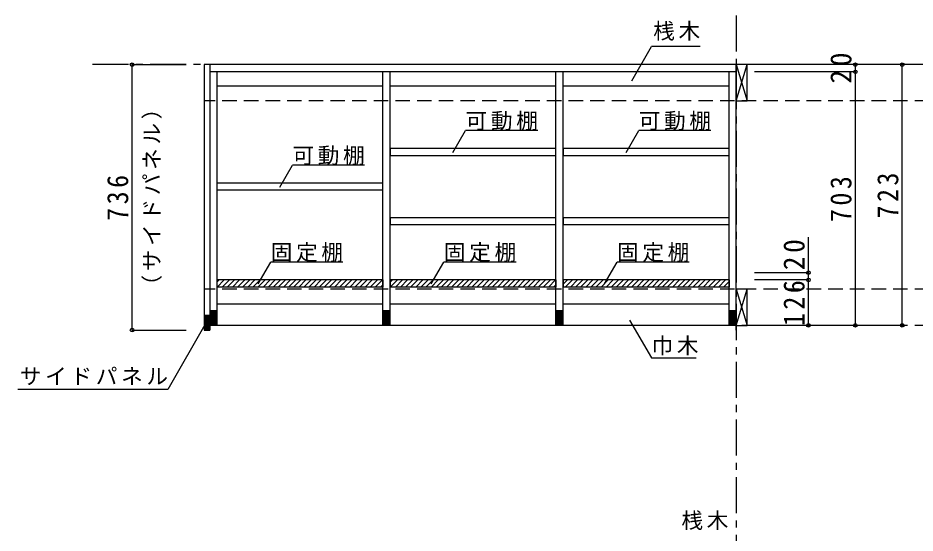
# Model space of a CAD drawing. Units: millimetres at full size, sheet at 1:20; details may follow other scales. Extents: x -3922 to 3878, y -2932 to 2722.
# Drawn here: x -2540 to -53, y -123 to 1306 of the extents above; entities that cross this region are included whole.
import ezdxf

# ---------------------------------------------------------------- set-up
doc = ezdxf.new("R2010")
doc.units = ezdxf.units.MM
doc.header["$LTSCALE"] = 20
doc.header["$PDMODE"] = 32
doc.header["$PDSIZE"] = 10
doc.linetypes.add('CHAIN1', pattern=[8, 5, -1, 1, -1])
doc.linetypes.add('DASHED2', pattern=[3, 2, -1])
for name, color, linetype in [('0-2_本体', 2, 'Continuous'), ('0-3_固定棚', 3, 'Continuous'), ('0-4_可動棚', 3, 'Continuous'), ('0-5', 4, 'Continuous'), ('0-7_桟木・巾木', 2, 'Continuous'), ('0-8_引き出し', 3, 'Continuous'), ('0-A_文字', 7, 'Continuous'), ('0-B_寸法', 7, 'Continuous'), ('0-C_ハッチ', 4, 'Continuous')]:
    doc.layers.add(name, color=color, linetype=linetype)
doc.styles.add('ＭＳ ゴシック', font='')
doc.styles.get('ＭＳ ゴシック').set_extended_font_data('MS Gothic')

# ---------------------------------------------------------------- blocks, each defined once
blk = doc.blocks.new('R40')
at = {"layer": '0-5', "color": 3}
for p, q in [((10, 18.67), (-10, 18.67)), ((-10, 16), (10, 16)), ((-10, 13.33), (10, 13.33)), ((-10, 10.67), (10, 10.67)), ((-10, 8), (10, 8)), ((-10, 5.33), (10, 5.33)), ((-10, 2.67), (10, 2.67)), ((-10, 0), (10, 0)), ((-10, -2.67), (10, -2.67)), ((-10, -5.33), (10, -5.33)), ((-10, -8), (10, -8)), ((-10, -10.67), (10, -10.67)), ((-10, -13.33), (10, -13.33)), ((-10, -16), (10, -16)), ((-10, -18.67), (10, -18.67))]:
    blk.add_line(p, q, dxfattribs=at)
blk = doc.blocks.new('R40-2')
at = {"layer": '0-5', "color": 3}
for p, q in [((7.5, 18.67), (-7.5, 18.67)), ((-7.5, 16), (7.5, 16)), ((-7.5, 13.33), (7.5, 13.33)), ((-7.5, 10.67), (7.5, 10.67)), ((-7.5, 8), (7.5, 8)), ((-7.5, 5.33), (7.5, 5.33)), ((-7.5, 2.67), (7.5, 2.67)), ((-7.5, 0), (7.5, 0)), ((-7.5, -2.67), (7.5, -2.67)), ((-7.5, -5.33), (7.5, -5.33)), ((-7.5, -8), (7.5, -8)), ((-7.5, -10.67), (7.5, -10.67)), ((-7.5, -13.33), (7.5, -13.33)), ((-7.5, -16), (7.5, -16)), ((-7.5, -18.67), (7.5, -18.67))]:
    blk.add_line(p, q, dxfattribs=at)

msp = doc.modelspace()

# ---------------------------------------------------------------- linework, layer by layer
at = {"layer": '0-2_本体', "color": 3}
for p, q in [((-2023.06, 1176.05), (-2023.06, 440.05)), ((-548.06, 1176.05), (-2023.06, 1176.05)), ((-2008.06, 1176.05), (-2008.06, 440.05)), ((-548.06, 440.05), (-548.06, 1176.05)), ((-548.06, 1156.05), (-2008.06, 1156.05)), ((-1988.06, 1156.05), (-1988.06, 453.05)), ((-1528.06, 453.05), (-1528.06, 1156.05)), ((-1508.06, 453.05), (-1508.06, 1156.05)), ((-1048.06, 453.05), (-1048.06, 1156.05)), ((-1028.06, 453.05), (-1028.06, 1156.05)), ((-568.06, 453.05), (-568.06, 1156.05)), ((-548.06, 453.05), (-2008.06, 453.05)), ((-2023.06, 440.05), (-2008.06, 440.05))]:
    msp.add_line(p, q, dxfattribs=at)
at = {"layer": '0-3_固定棚'}
for p, q in [((-1988.06, 579.05), (-1988.06, 559.05)), ((-1528.06, 579.05), (-1988.06, 579.05)), ((-1528.06, 579.05), (-1528.06, 559.05)), ((-1508.06, 579.05), (-1508.06, 559.05)), ((-1048.06, 579.05), (-1508.06, 579.05)), ((-1048.06, 579.05), (-1048.06, 559.05)), ((-1028.06, 579.05), (-1028.06, 559.05)), ((-568.06, 579.05), (-1028.06, 579.05)), ((-568.06, 579.05), (-568.06, 559.05)), ((-1528.06, 559.05), (-1988.06, 559.05)), ((-1048.06, 559.05), (-1508.06, 559.05)), ((-568.06, 559.05), (-1028.06, 559.05))]:
    msp.add_line(p, q, dxfattribs=at)
at = {"layer": '0-4_可動棚'}
for p, q in [((-1507.06, 923.55), (-1507.06, 943.55)), ((-1049.06, 943.55), (-1507.06, 943.55)), ((-1049.06, 923.55), (-1507.06, 923.55)), ((-1049.06, 943.55), (-1049.06, 923.55)), ((-1027.06, 923.55), (-1027.06, 943.55)), ((-569.06, 943.55), (-1027.06, 943.55)), ((-569.06, 923.55), (-1027.06, 923.55)), ((-569.06, 943.55), (-569.06, 923.55)), ((-1987.06, 827.55), (-1987.06, 847.55)), ((-1529.06, 847.55), (-1987.06, 847.55)), ((-1529.06, 847.55), (-1529.06, 827.55)), ((-1529.06, 827.55), (-1987.06, 827.55)), ((-1507.06, 731.55), (-1507.06, 751.55)), ((-1049.06, 751.55), (-1507.06, 751.55)), ((-1049.06, 751.55), (-1049.06, 731.55)), ((-1027.06, 731.55), (-1027.06, 751.55)), ((-569.06, 751.55), (-1027.06, 751.55)), ((-569.06, 751.55), (-569.06, 731.55)), ((-1049.06, 731.55), (-1507.06, 731.55)), ((-569.06, 731.55), (-1027.06, 731.55))]:
    msp.add_line(p, q, dxfattribs=at)
at = {"layer": '0-7_桟木・巾木', "color": 7}
for p, q in [((-1528.06, 1116.05), (-1988.06, 1116.05)), ((-1048.06, 1116.05), (-1508.06, 1116.05)), ((-568.06, 1116.05), (-1028.06, 1116.05)), ((-1988.06, 513.05), (-1528.06, 513.05)), ((-1508.06, 513.05), (-1048.06, 513.05)), ((-1028.06, 513.05), (-568.06, 513.05))]:
    msp.add_line(p, q, dxfattribs=at)
at = {"layer": '0-8_引き出し', "color": 7}
for p, q in [((-548.06, 1176.05), (-518.06, 1076.05)), ((-548.06, 1076.05), (-518.06, 1176.05)), ((-548.06, 553.05), (-518.06, 453.05)), ((-548.06, 453.05), (-518.06, 553.05))]:
    msp.add_line(p, q, dxfattribs=at)
at = {"layer": '0-8_引き出し'}
msp.add_line((-548.06, 453.05), (-518.06, 453.05), dxfattribs=at)
msp.add_lwpolyline([(-518.06, 1076.05), (-518.06, 1176.05), (-548.06, 1176.05), (-548.06, 1076.05)], close=True, dxfattribs=at)
msp.add_lwpolyline([(-518.06, 453.05), (-518.06, 553.05), (-548.06, 553.05)], dxfattribs=at)
at = {"layer": '0-A_文字', "linetype": 'CHAIN1'}
for p, q in [((-548.06, 1952.35), (-548.06, -2040.71)), ((2566.94, 1176.05), (-2353.06, 1176.05))]:
    msp.add_line(p, q, dxfattribs=at)
at = {"layer": '0-A_文字'}
for p, q in [((-1333.58, 932.49), (-1298.56, 993.14)), ((-1098.56, 993.14), (-1298.56, 993.14)), ((-853.58, 932.49), (-818.56, 993.14)), ((-618.56, 993.14), (-818.56, 993.14)), ((-1813.58, 836.49), (-1778.56, 897.14)), ((-1578.56, 897.14), (-1778.56, 897.14)), ((-1873.79, 567.99), (-1838.77, 628.64)), ((-1638.77, 628.64), (-1838.77, 628.64)), ((-1393.79, 567.99), (-1358.77, 628.64)), ((-1158.77, 628.64), (-1358.77, 628.64)), ((-913.79, 567.99), (-878.77, 628.64)), ((-678.77, 628.64), (-878.77, 628.64)), ((-2017.37, 460.78), (-2124.45, 275.31)), ((-843.79, 467.81), (-783.07, 362.63)), ((-783.07, 362.63), (-659.31, 362.63)), ((-2124.45, 275.31), (-2539.59, 275.31))]:
    msp.add_line(p, q, dxfattribs=at)
at = {"layer": '0-B_寸法'}
for p in [(-837.9, 1130.97), (-648.49, 1225.94)]:
    msp.add_line(p, (-783.07, 1225.94), dxfattribs=at)
at = {"layer": '0-B_寸法', "color": 4}
for p, q in [((-2223.06, 440.05), (-2223.06, 1176.05)), ((-2223.06, 1176.05), (-2073.06, 1176.05)), ((-218.06, 1176.05), (-498.06, 1176.05)), ((-88.06, 1176.05), (-498.06, 1176.05)), ((-218.06, 1156.05), (-218.06, 1176.05)), ((-88.06, 453.05), (-88.06, 1176.05)), ((-218.06, 1156.05), (-498.06, 1156.05)), ((-218.06, 453.05), (-218.06, 1156.05)), ((-348.06, 579.05), (-348.06, 697.58)), ((-348.06, 599.05), (-498.06, 599.05)), ((-348.06, 579.05), (-498.06, 579.05)), ((-348.06, 453.05), (-348.06, 579.05)), ((-348.06, 453.05), (-498.06, 453.05)), ((-218.06, 453.05), (-498.06, 453.05)), ((-88.06, 453.05), (-498.06, 453.05)), ((-2223.06, 440.05), (-2073.06, 440.05))]:
    msp.add_line(p, q, dxfattribs=at)
at = {"layer": '0-B_寸法', "color": 4, "linetype": 'DASHED2'}
for p, q in [((2566.94, 1076.05), (-2023.06, 1076.05)), ((2566.94, 553.05), (-2023.06, 553.05)), ((2566.94, 453.05), (-2023.06, 453.05))]:
    msp.add_line(p, q, dxfattribs=at)
at = {"layer": '0-B_寸法'}
for p in [(-2223.06, 1176.05), (-218.06, 1176.05), (-88.06, 1176.05), (-218.06, 1156.05), (-348.06, 599.05), (-348.06, 579.05), (-348.06, 453.05), (-218.06, 453.05), (-88.06, 453.05), (-2223.06, 440.05)]:
    msp.add_point(p, dxfattribs=at)
at = {"layer": '0-C_ハッチ'}
for p, q in [((-1988.06, 572.6), (-1981.61, 579.05)), ((-1987.47, 559.05), (-1967.47, 579.05)), ((-1973.33, 559.05), (-1953.33, 579.05)), ((-1959.19, 559.05), (-1939.19, 579.05)), ((-1945.04, 559.05), (-1925.04, 579.05)), ((-1930.9, 559.05), (-1910.9, 579.05)), ((-1916.76, 559.05), (-1896.76, 579.05)), ((-1902.62, 559.05), (-1882.62, 579.05)), ((-1888.48, 559.05), (-1868.48, 579.05)), ((-1874.33, 559.05), (-1854.33, 579.05)), ((-1860.19, 559.05), (-1840.19, 579.05)), ((-1846.05, 559.05), (-1826.05, 579.05)), ((-1831.91, 559.05), (-1811.91, 579.05)), ((-1817.77, 559.05), (-1797.77, 579.05)), ((-1803.62, 559.05), (-1783.62, 579.05)), ((-1789.48, 559.05), (-1769.48, 579.05)), ((-1775.34, 559.05), (-1755.34, 579.05)), ((-1761.2, 559.05), (-1741.2, 579.05)), ((-1747.05, 559.05), (-1727.05, 579.05)), ((-1732.91, 559.05), (-1712.91, 579.05)), ((-1718.77, 559.05), (-1698.77, 579.05)), ((-1704.63, 559.05), (-1684.63, 579.05)), ((-1690.49, 559.05), (-1670.49, 579.05)), ((-1676.34, 559.05), (-1656.34, 579.05)), ((-1662.2, 559.05), (-1642.2, 579.05)), ((-1648.06, 559.05), (-1628.06, 579.05)), ((-1633.92, 559.05), (-1613.92, 579.05)), ((-1619.78, 559.05), (-1599.78, 579.05)), ((-1605.63, 559.05), (-1585.63, 579.05)), ((-1591.49, 559.05), (-1571.49, 579.05)), ((-1577.35, 559.05), (-1557.35, 579.05)), ((-1563.21, 559.05), (-1543.21, 579.05)), ((-1549.06, 559.05), (-1529.06, 579.05)), ((-1508.06, 572.6), (-1501.61, 579.05)), ((-1507.47, 559.05), (-1487.47, 579.05)), ((-1493.33, 559.05), (-1473.33, 579.05)), ((-1479.19, 559.05), (-1459.19, 579.05)), ((-1465.04, 559.05), (-1445.04, 579.05)), ((-1450.9, 559.05), (-1430.9, 579.05)), ((-1436.76, 559.05), (-1416.76, 579.05)), ((-1422.62, 559.05), (-1402.62, 579.05)), ((-1408.48, 559.05), (-1388.48, 579.05)), ((-1394.33, 559.05), (-1374.33, 579.05)), ((-1380.19, 559.05), (-1360.19, 579.05)), ((-1366.05, 559.05), (-1346.05, 579.05)), ((-1351.91, 559.05), (-1331.91, 579.05)), ((-1337.77, 559.05), (-1317.77, 579.05)), ((-1323.62, 559.05), (-1303.62, 579.05)), ((-1309.48, 559.05), (-1289.48, 579.05)), ((-1295.34, 559.05), (-1275.34, 579.05)), ((-1281.2, 559.05), (-1261.2, 579.05)), ((-1267.05, 559.05), (-1247.05, 579.05)), ((-1252.91, 559.05), (-1232.91, 579.05)), ((-1238.77, 559.05), (-1218.77, 579.05)), ((-1224.63, 559.05), (-1204.63, 579.05)), ((-1210.49, 559.05), (-1190.49, 579.05)), ((-1196.34, 559.05), (-1176.34, 579.05)), ((-1182.2, 559.05), (-1162.2, 579.05)), ((-1168.06, 559.05), (-1148.06, 579.05)), ((-1153.92, 559.05), (-1133.92, 579.05)), ((-1139.78, 559.05), (-1119.78, 579.05)), ((-1125.63, 559.05), (-1105.63, 579.05)), ((-1111.49, 559.05), (-1091.49, 579.05)), ((-1097.35, 559.05), (-1077.35, 579.05)), ((-1083.21, 559.05), (-1063.21, 579.05)), ((-1069.06, 559.05), (-1049.06, 579.05)), ((-1028.06, 567.31), (-1016.32, 579.05)), ((-1022.18, 559.05), (-1002.18, 579.05)), ((-1008.03, 559.05), (-988.03, 579.05)), ((-993.89, 559.05), (-973.89, 579.05)), ((-979.75, 559.05), (-959.75, 579.05)), ((-965.61, 559.05), (-945.61, 579.05)), ((-951.47, 559.05), (-931.47, 579.05)), ((-937.32, 559.05), (-917.32, 579.05)), ((-923.18, 559.05), (-903.18, 579.05)), ((-909.04, 559.05), (-889.04, 579.05)), ((-894.9, 559.05), (-874.9, 579.05)), ((-880.76, 559.05), (-860.76, 579.05)), ((-866.61, 559.05), (-846.61, 579.05)), ((-852.47, 559.05), (-832.47, 579.05)), ((-838.33, 559.05), (-818.33, 579.05)), ((-824.19, 559.05), (-804.19, 579.05)), ((-810.04, 559.05), (-790.04, 579.05)), ((-795.9, 559.05), (-775.9, 579.05)), ((-781.76, 559.05), (-761.76, 579.05)), ((-767.62, 559.05), (-747.62, 579.05)), ((-753.48, 559.05), (-733.48, 579.05)), ((-739.33, 559.05), (-719.33, 579.05)), ((-725.19, 559.05), (-705.19, 579.05)), ((-711.05, 559.05), (-691.05, 579.05)), ((-696.91, 559.05), (-676.91, 579.05)), ((-682.77, 559.05), (-662.77, 579.05)), ((-668.62, 559.05), (-648.62, 579.05)), ((-654.48, 559.05), (-634.48, 579.05)), ((-640.34, 559.05), (-620.34, 579.05)), ((-626.2, 559.05), (-606.2, 579.05)), ((-612.05, 559.05), (-592.05, 579.05)), ((-597.91, 559.05), (-577.91, 579.05)), ((-583.77, 559.05), (-568.06, 574.76)), ((-1534.92, 559.05), (-1528.06, 565.91)), ((-1054.92, 559.05), (-1048.06, 565.91)), ((-569.63, 559.05), (-568.06, 560.62))]:
    msp.add_line(p, q, dxfattribs=at)

# ---------------------------------------------------------------- block references
at = {"layer": '0-2_本体'}
msp.add_blockref('R40-2', (-2015.56, 461.38), dxfattribs=at)
at = {"layer": '0-5'}
for p in [(-1998.06, 474.38), (-1518.06, 474.38), (-1038.06, 474.38), (-558.06, 474.38)]:
    msp.add_blockref('R40', p, dxfattribs=at)

# ---------------------------------------------------------------- texts
at = {"layer": '0-A_文字', "char_height": 43.99, "attachment_point": 7, "style": 'ＭＳ ゴシック'}
for s, insert in [('\\T1.17;可動棚', (-1298.56, 993.14)), ('\\T1.17;可動棚', (-818.56, 993.14)), ('\\T1.17;可動棚', (-1778.56, 897.14)), ('\\T1.17;固定棚', (-1838.77, 628.64)), ('\\T1.17;固定棚', (-1358.77, 628.64)), ('\\T1.17;固定棚', (-878.77, 628.64)), ('\\T1.17;巾木', (-783.07, 369.75)), ('\\T1.17;サイドパネル', (-2534.45, 287.25))]:
    msp.add_mtext(s, dxfattribs=dict(at, insert=insert))
at = {"layer": '0-B_寸法', "char_height": 43.99, "attachment_point": 7, "style": 'ＭＳ ゴシック'}
for insert in [(-778.49, 1242.39), (-700.31, -114.61)]:
    msp.add_mtext('\\T1.17;桟木', dxfattribs=dict(at, insert=insert))
at = {"layer": '0-B_寸法', "attachment_point": 7, "rotation": 90, "style": 'ＭＳ ゴシック'}
for s, insert, char_height in [('\\T1.27;\\W0.95;20', (-228.06, 1123.55), 58.65), ('\\T1.17;（サイドパネル）', (-2140.56, 533.05), 43.99), ('\\T1.27;\\W0.9;723', (-98.06, 749.55), 58.65), ('\\T1.27;\\W0.9;736', (-2233.06, 743.05), 58.65), ('\\T1.27;\\W0.9;703', (-228.06, 739.55), 58.65), ('\\T1.27;\\W0.95;20', (-358.06, 605.95), 58.65), ('\\T1.27;\\W0.9;126', (-358.06, 451.05), 58.65)]:
    msp.add_mtext(s, dxfattribs=dict(at, insert=insert, char_height=char_height))

doc.saveas('drawing.dxf')
